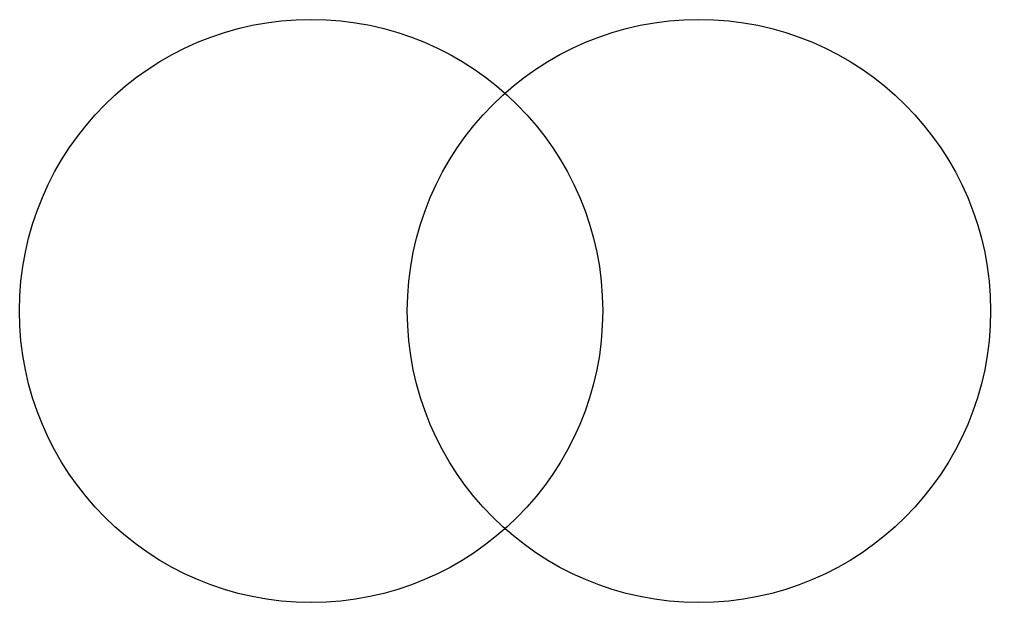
# Model space of a CAD drawing. Header units: millimetres. Extents: x 104.7 to 121.4, y 166 to 176.
import ezdxf

# ---------------------------------------------------------------- set-up
doc = ezdxf.new("R2010")
doc.units = ezdxf.units.MM
doc.linetypes.add('SLD-DURCHGEHEND', pattern=[0])
doc.layers.get('0').update_dxf_attribs({"linetype": 'CONTINUOUS'})

msp = doc.modelspace()

# ---------------------------------------------------------------- linework, layer by layer
at = {"color": 7, "linetype": 'SLD-DURCHGEHEND'}
for centre in [(109.712, 170.967), (116.362, 170.967)]:
    msp.add_circle(centre, 5, dxfattribs=at)

doc.saveas('drawing.dxf')
